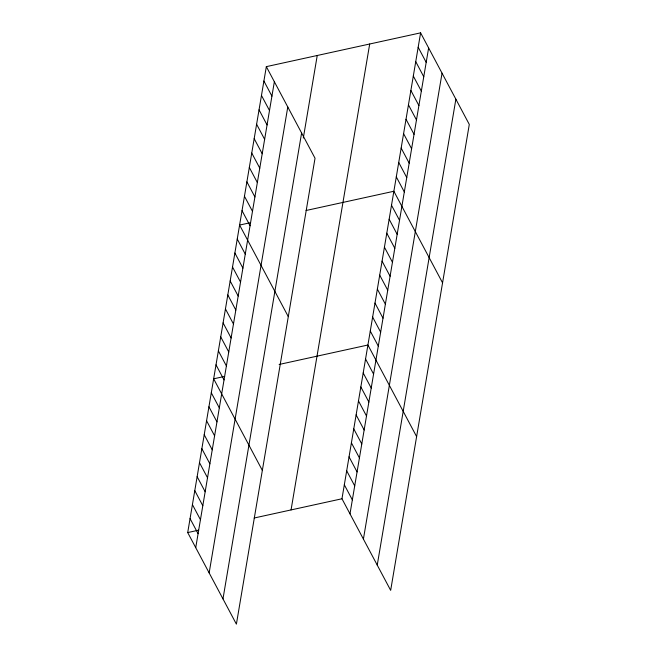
<?xml version="1.0" encoding="UTF-8"?>
<svg xmlns="http://www.w3.org/2000/svg" width="657" height="657" viewBox="0 0 657 657"><rect width="100%" height="100%" fill="white"/><g stroke="black" fill="none" stroke-linecap="round" stroke-linejoin="round"><path stroke-width="0.99" d="M266.331 66.644L315.032 158.23L236.397 624.15L187.705 532.572L266.331 66.644L420.603 32.85L469.295 124.428L390.669 590.356L341.969 498.77L420.603 32.85M195.729 547.659L274.355 81.739M209.148 572.904L287.782 106.984M222.978 598.905L301.612 132.985M303.312 138.06L317.241 55.492M291.059 509.922L369.694 44.003M349.992 513.856L428.627 47.936M363.411 539.101L442.046 73.182M377.241 565.11L455.876 99.191M250.58 222.657L239.6 225.064L288.3 316.641M306.047 210.503L393.863 191.261L442.563 282.847M224.637 376.412L213.656 378.818L262.348 470.396M279.126 364.471L367.92 345.015L416.612 436.601M187.705 532.572L198.685 530.166M254.152 518.012L341.969 498.77M418.172 47.255L426.196 62.341M415.741 61.651L423.765 76.746M413.31 76.056L421.334 91.142M410.88 90.452L418.903 105.547M408.449 104.857L416.472 119.944M406.018 119.254L414.041 134.348M403.587 133.658L411.611 148.745M401.156 148.063L409.18 163.15M398.725 162.46L406.749 177.554M396.294 176.864L404.318 191.951M391.506 205.239L399.53 220.333M389.149 219.216L397.173 234.311M386.792 233.194L394.816 248.289M384.427 247.172L392.451 262.266M382.07 261.149L390.094 276.244M379.713 275.127L387.737 290.222M377.356 289.105L385.38 304.199M263.909 81.049L271.932 96.136M374.991 303.082L383.015 318.177M261.478 95.454L269.501 110.54M372.634 317.06L380.658 332.155M259.047 109.85L267.07 124.945M370.277 331.038L378.301 346.132M256.616 124.255L264.64 139.341M254.185 138.652L262.209 153.746M365.563 358.993L373.578 374.088M251.754 153.056L259.778 168.143M363.198 372.971L371.221 388.065M249.323 167.453L257.347 182.547M360.841 386.948L368.864 402.043M246.892 181.858L254.916 196.944M358.484 400.926L366.507 416.021M244.461 196.262L252.485 211.349M356.127 414.904L364.15 429.998M242.031 210.659L250.054 225.753M353.762 428.881L361.785 443.976M351.405 442.859L359.428 457.945M237.243 239.041L245.266 254.128M349.048 456.837L357.071 471.923M234.886 253.019L242.909 268.105M346.691 470.814L354.714 485.901M232.521 266.997L240.544 282.083M344.325 484.792L352.349 499.878M230.164 280.974L238.187 296.061M227.807 294.952L235.83 310.038M225.45 308.93L233.473 324.016M223.093 322.907L231.108 337.994M220.727 336.885L228.751 351.971M218.37 350.863L226.394 365.949M216.013 364.84L224.037 379.927M211.291 392.796L219.315 407.882M208.934 406.773L216.958 421.86M206.577 420.751L214.601 435.837M204.22 434.729L212.244 449.815M201.855 448.706L209.879 463.793M199.498 462.684L207.522 477.77M197.141 476.662L205.165 491.748M194.784 490.639L202.808 505.726M192.419 504.617L200.442 519.703M190.062 518.595L198.085 533.681"/></g></svg>
